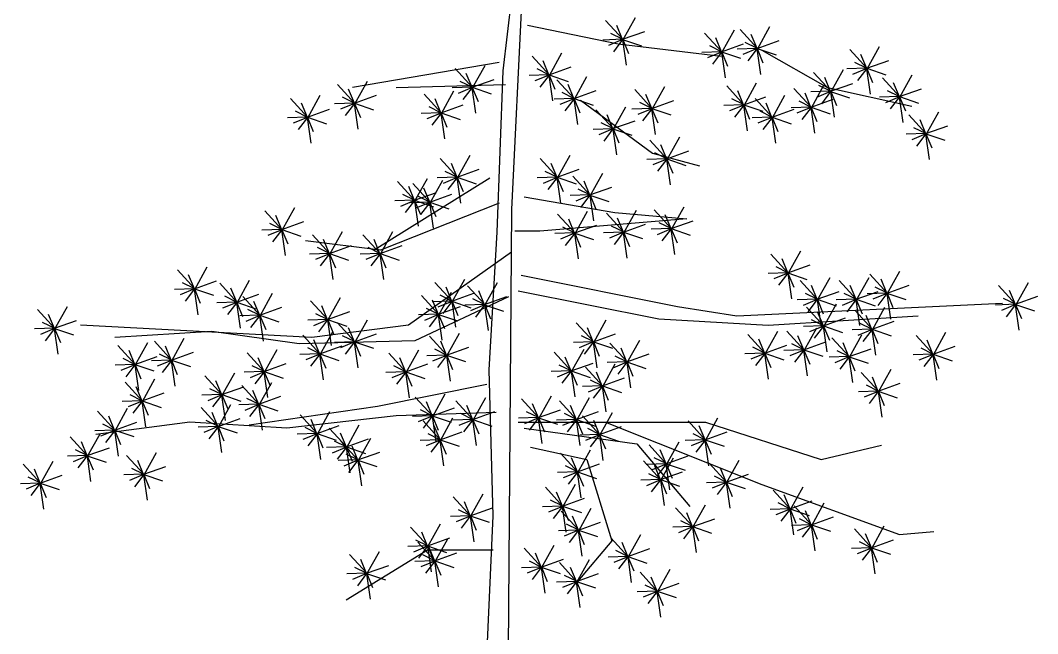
# Model space of a CAD drawing. Header units: millimetres. Extents: x 21129 to 2803301, y -510327 to 166837.
# Drawn here: x 321853 to 324294, y -127678 to -126207 of the extents above; entities that cross this region are included whole.
import ezdxf

# ---------------------------------------------------------------- set-up
doc = ezdxf.new("R2010")
doc.units = ezdxf.units.MM
doc.layers.add('....13_TNT_F_TREE', color=76, linetype='Continuous', transparency=0.5)

# ---------------------------------------------------------------- blocks, each defined once
blk = doc.blocks.new('md-cay13')
for p, q in [((50.1, 923.5), (72.6, 1384.8)), ((53.5, 1208.4), (39.4, 1089.8)), ((183.5, 1127.3), (162.5, 1150.2)), ((183.4, 1126.8), (198.4, 1153.9)), ((68.8, 1144.8), (177.6, 1122.3)), ((182.9, 1127.4), (175.9, 1144.3)), ((183, 1127.7), (209.5, 1137.2)), ((302.3, 1112.4), (281.3, 1135.2)), ((302.2, 1111.9), (317.2, 1139)), ((344.8, 1116.5), (323.9, 1139.4)), ((344.8, 1116), (359.8, 1143.1)), ((182.8, 1127.7), (159.1, 1126.8)), ((182.9, 1127.3), (166.1, 1120.3)), ((182.8, 1127.7), (168.7, 1134.7)), ((183, 1127.3), (171.9, 1112.8)), ((182.7, 1127.2), (187.1, 1096.5)), ((183, 1127.6), (205.8, 1119.8)), ((183.1, 1127.3), (190.1, 1110.5)), ((301.7, 1112.5), (294.7, 1129.4)), ((344.2, 1116.9), (330.1, 1123.9)), ((344.3, 1116.6), (337.3, 1133.5)), ((344.4, 1116.8), (370.8, 1126.3)), ((95.2, 1084.2), (110.3, 1111.4)), ((177.6, 1122.3), (301.3, 1107.3)), ((301.6, 1112.7), (277.9, 1111.9)), ((301.7, 1112.4), (284.9, 1105.4)), ((301.6, 1112.8), (287.5, 1119.8)), ((301.8, 1112.3), (290.7, 1097.9)), ((301.5, 1112.2), (305.9, 1081.5)), ((301.8, 1112.7), (328.2, 1122.2)), ((301.8, 1112.7), (324.6, 1104.9)), ((301.9, 1112.4), (308.9, 1095.5)), ((344.2, 1116.8), (320.5, 1116)), ((344.3, 1116.5), (327.4, 1109.5)), ((344.4, 1116.5), (333.2, 1102)), ((344.1, 1116.3), (348.5, 1085.6)), ((344.4, 1116.8), (367.2, 1109)), ((344.5, 1116.5), (351.4, 1099.6)), ((350.1, 1114.8), (428.8, 1069.8)), ((476.3, 1092.6), (455.4, 1115.4)), ((476.3, 1092.1), (491.3, 1119.2)), ((35.1, 1099.8), (-141.2, 1069.8)), ((95.3, 1084.7), (74.4, 1107.6)), ((94.7, 1084.9), (87.8, 1101.7)), ((475.7, 1093), (461.6, 1100)), ((475.8, 1092.7), (468.8, 1109.6)), ((475.9, 1092.9), (502.3, 1102.4)), ((3, 1069.8), (-17.9, 1092.7)), ((2.5, 1069.9), (-4.5, 1086.8)), ((3, 1069.3), (18, 1096.4)), ((39.4, 1089.8), (32.3, 896.2)), ((94.7, 1085.1), (80.5, 1092.1)), ((94.8, 1085.1), (121.3, 1094.6)), ((433, 1064.9), (412.1, 1087.8)), ((432.9, 1064.4), (448, 1091.6)), ((475.7, 1092.9), (452, 1092.1)), ((475.8, 1092.6), (458.9, 1085.6)), ((475.9, 1092.5), (464.7, 1078.1)), ((475.6, 1092.4), (480, 1061.7)), ((475.9, 1092.9), (498.6, 1085.1)), ((476, 1092.6), (482.9, 1075.7)), ((-138.2, 1050.2), (-123.2, 1077.4)), ((2.4, 1070.2), (-11.7, 1077.2)), ((2.6, 1070.1), (29, 1079.6)), ((94.6, 1085.1), (70.9, 1084.3)), ((94.8, 1084.7), (77.9, 1077.7)), ((94.8, 1084.7), (83.7, 1070.2)), ((94.5, 1084.6), (98.9, 1053.9)), ((94.8, 1085), (117.6, 1077.2)), ((94.9, 1084.8), (101.9, 1067.9)), ((125.2, 1056.3), (104.3, 1079.2)), ((125.1, 1055.8), (140.2, 1083)), ((328.7, 1048.4), (343.7, 1075.5)), ((432.4, 1065.1), (425.5, 1081.9)), ((432.5, 1065.3), (459, 1074.8)), ((515.6, 1058.6), (494.6, 1081.5)), ((515, 1058.7), (508, 1075.6)), ((515.5, 1058.1), (530.5, 1085.2)), ((-138.2, 1050.7), (-159.1, 1073.6)), ((-138.7, 1050.9), (-145.7, 1067.7)), ((-88.7, 1069.8), (42.6, 1073.5)), ((-34.3, 1039.1), (-55.2, 1062)), ((-34.4, 1038.7), (-19.4, 1065.8)), ((2.4, 1070.1), (-21.3, 1069.3)), ((2.5, 1069.8), (-14.4, 1062.8)), ((2.6, 1069.8), (-8.6, 1055.3)), ((2.3, 1069.6), (6.7, 1038.9)), ((2.6, 1070.1), (25.3, 1062.3)), ((2.7, 1069.8), (9.6, 1052.9)), ((124.6, 1056.7), (110.4, 1063.7)), ((124.6, 1056.5), (117.6, 1073.3)), ((124.7, 1056.7), (151.2, 1066.2)), ((218.6, 1044.4), (197.7, 1067.3)), ((218.5, 1043.9), (233.5, 1071)), ((328.8, 1048.8), (307.9, 1071.7)), ((328.2, 1049), (321.2, 1065.9)), ((409.5, 1045.9), (388.5, 1068.7)), ((408.9, 1046), (401.9, 1062.9)), ((432.3, 1065.3), (408.6, 1064.5)), ((409.4, 1045.4), (424.4, 1072.5)), ((432.5, 1064.9), (415.6, 1057.9)), ((432.4, 1065.3), (418.2, 1072.3)), ((432.5, 1064.9), (421.4, 1050.4)), ((428.8, 1069.8), (530.1, 1047.3)), ((432.2, 1064.8), (436.6, 1034.1)), ((432.5, 1065.2), (455.3, 1057.4)), ((432.6, 1065), (439.6, 1048.1)), ((514.9, 1059), (500.8, 1066)), ((515.1, 1058.9), (541.5, 1068.4)), ((-194.6, 1033.9), (-215.5, 1056.8)), ((-195.1, 1034), (-202.1, 1050.9)), ((-194.6, 1033.4), (-179.6, 1060.6)), ((-138.8, 1051.1), (-162.5, 1050.3)), ((-138.7, 1050.7), (-155.6, 1043.7)), ((-138.8, 1051.1), (-152.9, 1058.1)), ((-138.6, 1050.7), (-149.8, 1036.2)), ((-138.9, 1050.6), (-134.5, 1019.9)), ((-138.6, 1051.1), (-112.2, 1060.6)), ((-138.6, 1051), (-115.9, 1043.2)), ((-138.6, 1050.8), (-131.6, 1033.9)), ((-34.9, 1039.3), (-41.9, 1056.2)), ((124.5, 1056.7), (100.8, 1055.9)), ((124.7, 1056.3), (107.8, 1049.3)), ((124.7, 1056.3), (113.6, 1041.8)), ((124.4, 1056.2), (128.8, 1025.5)), ((124.7, 1056.6), (147.5, 1048.8)), ((124.8, 1056.4), (131.8, 1039.5)), ((132.6, 1054.8), (218.8, 991)), ((217.9, 1044.8), (203.8, 1051.8)), ((218, 1044.5), (211, 1061.4)), ((218.1, 1044.7), (244.6, 1054.2)), ((328.1, 1049.3), (314, 1056.3)), ((328.3, 1049.2), (354.8, 1058.7)), ((362.8, 1033.9), (341.9, 1056.8)), ((362.2, 1034), (355.2, 1050.9)), ((362.7, 1033.4), (377.7, 1060.6)), ((408.8, 1046.3), (394.7, 1053.3)), ((409, 1046.2), (435.5, 1055.7)), ((514.9, 1058.9), (491.2, 1058.1)), ((515, 1058.6), (498.2, 1051.6)), ((515.1, 1058.6), (504, 1044.1)), ((514.8, 1058.4), (519.2, 1027.7)), ((515.1, 1058.9), (537.9, 1051.1)), ((515.2, 1058.6), (522.2, 1041.7)), ((-195.2, 1034.3), (-209.3, 1041.3)), ((-195, 1034.3), (-168.6, 1043.8)), ((-35, 1039.5), (-58.7, 1038.7)), ((-34.8, 1039.1), (-51.7, 1032.2)), ((-35, 1039.6), (-49.1, 1046.6)), ((-34.8, 1039.1), (-45.9, 1024.6)), ((-35.1, 1039), (-30.7, 1008.3)), ((-34.8, 1039.5), (-8.3, 1049)), ((-34.8, 1039.4), (-12, 1031.6)), ((-34.7, 1039.2), (-27.7, 1022.3)), ((171.9, 1020.1), (151, 1043)), ((171.8, 1019.6), (186.9, 1046.7)), ((217.9, 1044.7), (194.2, 1043.9)), ((218.1, 1044.4), (201.2, 1037.4)), ((218.1, 1044.4), (207, 1029.9)), ((217.8, 1044.2), (222.2, 1013.5)), ((218.1, 1044.7), (240.9, 1036.9)), ((218.2, 1044.4), (225.2, 1027.5)), ((328.1, 1049.2), (304.4, 1048.4)), ((328.3, 1048.8), (311.4, 1041.9)), ((328.3, 1048.8), (317.2, 1034.4)), ((328, 1048.7), (332.4, 1018)), ((328.3, 1049.2), (351.1, 1041.3)), ((328.4, 1048.9), (335.4, 1032)), ((362.1, 1034.3), (348, 1041.3)), ((362.3, 1034.3), (388.8, 1043.8)), ((408.8, 1046.2), (385.1, 1045.4)), ((408.9, 1045.9), (392.1, 1038.9)), ((409, 1045.8), (397.9, 1031.4)), ((408.7, 1045.7), (413.1, 1015)), ((409, 1046.2), (431.8, 1038.4)), ((409.1, 1045.9), (416.1, 1029)), ((547.2, 1013.6), (562.3, 1040.8)), ((-195.2, 1034.3), (-218.9, 1033.5)), ((-195.1, 1033.9), (-212, 1026.9)), ((-195, 1033.9), (-206.2, 1019.4)), ((-195.3, 1033.8), (-190.9, 1003.1)), ((-195, 1034.2), (-172.3, 1026.4)), ((-195, 1034), (-188, 1017.1)), ((171.3, 1020.5), (157.1, 1027.5)), ((171.3, 1020.2), (164.3, 1037.1)), ((171.4, 1020.5), (197.9, 1030)), ((362.1, 1034.3), (338.4, 1033.5)), ((362.2, 1033.9), (345.4, 1026.9)), ((362.3, 1033.9), (351.2, 1019.4)), ((362, 1033.8), (366.4, 1003.1)), ((362.3, 1034.2), (385.1, 1026.4)), ((362.4, 1034), (369.4, 1017.1)), ((547.3, 1014.1), (526.4, 1037)), ((546.7, 1014.2), (539.8, 1031.1)), ((171.2, 1020.4), (147.5, 1019.6)), ((171.4, 1020.1), (154.5, 1013.1)), ((171.4, 1020.1), (160.3, 1005.6)), ((171.1, 1019.9), (175.5, 989.2)), ((171.4, 1020.4), (194.2, 1012.6)), ((171.5, 1020.1), (178.5, 1003.3)), ((546.6, 1014.5), (523, 1013.7)), ((546.8, 1014.1), (529.9, 1007.1)), ((546.7, 1014.5), (532.5, 1021.5)), ((546.8, 1014.1), (535.7, 999.6)), ((546.5, 1014), (550.9, 983.3)), ((546.8, 1014.5), (573.3, 1024)), ((546.8, 1014.4), (569.6, 1006.6)), ((546.9, 1014.2), (553.9, 997.3)), ((236.5, 983.8), (215.6, 1006.7)), ((235.9, 984), (229, 1000.9)), ((236.4, 983.4), (251.5, 1010.5)), ((218.8, 991), (275.1, 976)), ((235.9, 984.3), (221.7, 991.3)), ((236, 984.2), (262.5, 993.7)), ((-14.9, 961.8), (-35.8, 984.7)), ((-15.5, 962), (-22.4, 978.8)), ((-15, 961.3), (0.1, 988.5)), ((105, 961.8), (84.1, 984.7)), ((104.4, 962), (97.5, 978.8)), ((104.9, 961.3), (120, 988.5)), ((235.8, 984.2), (212.2, 983.4)), ((236, 983.9), (219.1, 976.9)), ((236, 983.8), (224.9, 969.4)), ((235.7, 983.7), (240.1, 953)), ((236, 984.2), (258.8, 976.3)), ((236.1, 983.9), (243.1, 967)), ((-15.5, 962.2), (-29.7, 969.2)), ((-15.4, 962.2), (11.1, 971.7)), ((104.4, 962.2), (90.3, 969.2)), ((104.6, 962.2), (131, 971.7)), ((144.2, 940), (159.2, 967.2)), ((23.8, 961), (-114.9, 874.8)), ((-66.1, 934.2), (-87, 957.1)), ((-47.8, 931.9), (-68.7, 954.8)), ((-66.1, 933.7), (-51.1, 960.8)), ((-47.8, 931.5), (-32.8, 958.6)), ((-15.6, 962.2), (-39.3, 961.4)), ((-15.4, 961.8), (-32.3, 954.8)), ((-15.4, 961.8), (-26.5, 947.3)), ((-15.7, 961.7), (-11.3, 931)), ((-15.4, 962.1), (7.4, 954.3)), ((-15.3, 961.9), (-8.3, 945)), ((104.4, 962.2), (80.7, 961.4)), ((104.5, 961.8), (87.6, 954.8)), ((104.5, 961.8), (93.4, 947.3)), ((104.3, 961.7), (108.6, 931)), ((104.5, 962.1), (127.3, 954.3)), ((104.6, 961.9), (111.6, 945)), ((144.2, 940.5), (123.3, 963.4)), ((143.7, 940.7), (136.7, 957.5)), ((-66.7, 934.6), (-80.8, 941.6)), ((-66.6, 934.3), (-73.6, 951.2)), ((-66.5, 934.5), (-40.1, 944)), ((-48.3, 932.1), (-55.3, 948.9)), ((-48.2, 932.3), (-21.8, 941.8)), ((143.6, 940.9), (119.9, 940.1)), ((143.7, 940.5), (126.8, 933.5)), ((143.6, 940.9), (129.5, 947.9)), ((143.8, 940.5), (132.6, 926)), ((143.5, 940.4), (147.9, 909.7)), ((143.8, 940.9), (170.2, 950.4)), ((143.8, 940.8), (166.6, 933)), ((143.9, 940.6), (150.8, 923.7)), ((35.1, 931), (-107.4, 874.8)), ((-66.7, 934.5), (-90.4, 933.7)), ((-66.6, 934.2), (-83.5, 927.2)), ((-66.5, 934.2), (-77.7, 919.7)), ((-48.4, 932.3), (-72.1, 931.5)), ((-66.8, 934), (-62.4, 903.3)), ((-66.5, 934.5), (-43.8, 926.7)), ((-66.5, 934.2), (-59.5, 917.3)), ((-48.3, 931.9), (-65.2, 924.9)), ((-48.4, 932.4), (-62.5, 939.3)), ((-48.2, 931.9), (-59.4, 917.4)), ((-48.5, 931.8), (-44.1, 901.1)), ((-48.2, 932.2), (-25.5, 924.4)), ((-48.2, 932), (-41.2, 915.1)), ((65.1, 938.5), (173.8, 919.8)), ((-225.2, 899), (-246.1, 921.9)), ((-225.8, 899.2), (-232.8, 916.1)), ((-225.3, 898.6), (-210.2, 925.7)), ((46.3, 394.8), (50.1, 923.5)), ((125.9, 894.9), (105, 917.8)), ((125.9, 894.5), (140.9, 921.6)), ((184.6, 896.1), (163.7, 919)), ((173.8, 919.8), (260.1, 912.3)), ((184.5, 895.6), (199.6, 922.7)), ((241.7, 900.2), (220.8, 923.1)), ((241.2, 900.3), (234.2, 917.2)), ((241.7, 899.7), (256.7, 926.8)), ((-225.8, 899.5), (-240, 906.5)), ((-225.7, 899.4), (-199.2, 908.9)), ((260.1, 912.3), (83.8, 897.3)), ((125.4, 895.1), (118.4, 912)), ((125.5, 895.3), (151.9, 904.8)), ((184, 896.5), (169.8, 903.5)), ((184, 896.2), (177, 913.1)), ((184.1, 896.4), (210.6, 905.9)), ((241.1, 900.6), (227, 907.6)), ((241.3, 900.5), (267.7, 910)), ((-225.9, 899.4), (-249.6, 898.6)), ((-225.7, 899.1), (-242.6, 892.1)), ((-225.7, 899), (-236.8, 884.6)), ((-226, 898.9), (-221.6, 868.2)), ((-225.7, 899.4), (-202.9, 891.6)), ((-225.6, 899.1), (-218.6, 882.2)), ((-168.1, 870.3), (-189, 893.2)), ((-168.1, 869.8), (-153.1, 896.9)), ((-107.5, 870.3), (-128.5, 893.2)), ((-107.6, 869.8), (-92.6, 896.9)), ((32.3, 896.2), (22.6, 731.2)), ((83.8, 897.3), (53.8, 897.3)), ((125.3, 895.3), (101.6, 894.5)), ((125.4, 894.9), (108.5, 888)), ((125.3, 895.4), (111.2, 902.4)), ((125.5, 894.9), (114.3, 880.4)), ((125.2, 894.8), (129.6, 864.1)), ((125.5, 895.2), (148.2, 887.4)), ((125.6, 895), (132.5, 878.1)), ((183.9, 896.4), (160.2, 895.6)), ((184.1, 896.1), (167.2, 889.1)), ((184.1, 896.1), (173, 881.6)), ((183.8, 895.9), (188.2, 865.2)), ((184.1, 896.4), (206.9, 888.6)), ((184.2, 896.1), (191.2, 879.2)), ((241.1, 900.5), (217.4, 899.7)), ((241.2, 900.2), (224.3, 893.2)), ((241.3, 900.2), (230.1, 885.7)), ((241, 900), (245.4, 869.3)), ((241.3, 900.5), (264, 892.7)), ((241.4, 900.2), (248.3, 883.3)), ((-107.4, 874.8), (-197.4, 886)), ((-168.6, 870.4), (-175.6, 887.3)), ((-168.5, 870.7), (-142.1, 880.2)), ((-108.1, 870.4), (-115.1, 887.3)), ((-108, 870.7), (-81.5, 880.2)), ((-168.7, 870.7), (-192.4, 869.8)), ((-168.6, 870.3), (-185.5, 863.3)), ((-168.7, 870.7), (-182.8, 877.7)), ((-168.5, 870.3), (-179.7, 855.8)), ((-168.8, 870.1), (-164.4, 839.4)), ((-168.5, 870.6), (-145.7, 862.8)), ((-168.4, 870.3), (-161.5, 853.5)), ((-108.2, 870.7), (-131.9, 869.8)), ((-108.1, 870.3), (-124.9, 863.3)), ((-108.2, 870.7), (-122.3, 877.7)), ((-108, 870.3), (-119.1, 855.8)), ((-108.3, 870.1), (-103.9, 839.4)), ((-108, 870.6), (-85.2, 862.8)), ((-107.9, 870.3), (-100.9, 853.5)), ((49.7, 872.2), (-73.7, 784.8)), ((381.8, 847.1), (360.9, 870)), ((381.8, 846.7), (396.8, 873.8)), ((-330.2, 827.6), (-315.2, 854.7)), ((381.2, 847.6), (367.1, 854.5)), ((381.3, 847.3), (374.3, 864.1)), ((381.4, 847.5), (407.8, 857)), ((-330.2, 828.1), (-351.1, 851)), ((-330.7, 828.2), (-337.7, 845.1)), ((61.3, 844.8), (248.8, 807.3)), ((381.2, 847.5), (357.5, 846.7)), ((381.3, 847.1), (364.4, 840.1)), ((381.4, 847.1), (370.2, 832.6)), ((381.1, 847), (385.5, 816.3)), ((381.4, 847.4), (404.1, 839.6)), ((381.4, 847.2), (388.4, 830.3)), ((500.6, 822.8), (479.7, 845.7)), ((500.5, 822.4), (515.6, 849.5)), ((-330.8, 828.5), (-344.9, 835.5)), ((-330.6, 828.4), (-304.2, 837.9)), ((-279.4, 812), (-300.3, 834.9)), ((-279.4, 811.5), (-264.4, 838.7)), ((-21.2, 813.1), (-42.2, 836)), ((-21.8, 813.3), (-28.8, 830.2)), ((-21.3, 812.7), (-6.3, 839.8)), ((18, 809), (-2.9, 831.9)), ((17.9, 808.6), (32.9, 835.7)), ((416.9, 815.4), (396, 838.3)), ((416.4, 815.5), (409.4, 832.4)), ((416.9, 814.9), (431.9, 842)), ((463.6, 815.4), (442.7, 838.3)), ((463.1, 815.5), (456.1, 832.4)), ((463.6, 814.9), (478.6, 842)), ((500, 823.3), (485.8, 830.3)), ((500, 823), (493.1, 839.9)), ((500.2, 823.2), (526.6, 832.7)), ((654.9, 809.4), (634, 832.3)), ((654.8, 808.9), (669.9, 836)), ((-330.8, 828.4), (-354.5, 827.6)), ((-330.7, 828.1), (-347.6, 821.1)), ((-330.6, 828.1), (-341.8, 813.6)), ((-330.9, 827.9), (-326.5, 797.2)), ((-330.6, 828.4), (-307.9, 820.6)), ((-330.6, 828.1), (-323.6, 811.2)), ((-280, 812.4), (-294.1, 819.4)), ((-279.9, 812.2), (-286.9, 829)), ((-279.8, 812.4), (-253.4, 821.9)), ((-251.7, 796.3), (-272.7, 819.2)), ((-251.8, 795.8), (-236.8, 823)), ((-170.4, 790.6), (-155.3, 817.7)), ((46.3, 818.5), (-66.2, 766)), ((-37.3, 797.4), (-58.2, 820.3)), ((-37.4, 797), (-22.3, 824.1)), ((-21.9, 813.6), (-36, 820.6)), ((-21.7, 813.5), (4.7, 823)), ((17.4, 809.2), (10.4, 826)), ((17.5, 809.4), (44, 818.9)), ((57.6, 826), (226.3, 792.3)), ((416.3, 815.8), (402.2, 822.8)), ((416.5, 815.7), (442.9, 825.2)), ((463, 815.8), (448.9, 822.8)), ((463.2, 815.7), (489.6, 825.2)), ((499.9, 823.2), (476.3, 822.4)), ((500.1, 822.8), (483.2, 815.9)), ((500.1, 822.8), (489, 808.3)), ((499.9, 822.7), (504.2, 792)), ((500.1, 823.1), (522.9, 815.3)), ((500.2, 822.9), (507.2, 806)), ((654.3, 809.5), (647.3, 826.4)), ((654.4, 809.8), (680.9, 819.3)), ((-498, 780.2), (-482.9, 807.3)), ((-280, 812.4), (-303.7, 811.6)), ((-279.9, 812), (-296.8, 805)), ((-279.8, 812), (-291, 797.5)), ((-280.1, 811.9), (-275.7, 781.2)), ((-279.8, 812.3), (-257.1, 804.5)), ((-279.8, 812.1), (-272.8, 795.2)), ((-252.3, 796.5), (-259.3, 813.3)), ((-252.2, 796.7), (-225.7, 806.2)), ((-170.3, 791.1), (-191.2, 814)), ((-170.9, 791.2), (-177.8, 808.1)), ((-21.9, 813.5), (-45.6, 812.7)), ((-37.9, 797.6), (-44.9, 814.5)), ((-21.8, 813.1), (-38.6, 806.2)), ((-37.8, 797.8), (-11.3, 807.3)), ((-21.7, 813.1), (-32.8, 798.6)), ((-22, 813), (-17.6, 782.3)), ((-21.7, 813.4), (1.1, 805.6)), ((-21.6, 813.2), (-14.6, 796.3)), ((17.3, 809.4), (-6.4, 808.6)), ((17.5, 809), (0.6, 802)), ((17.3, 809.4), (3.2, 816.4)), ((17.5, 809), (6.4, 794.5)), ((17.2, 808.9), (21.6, 778.2)), ((17.5, 809.3), (40.3, 801.5)), ((17.6, 809.1), (24.6, 792.2)), ((248.8, 807.3), (320.1, 796)), ((320.1, 796), (638.8, 811)), ((416.3, 815.7), (392.6, 814.9)), ((416.4, 815.4), (399.5, 808.4)), ((424.4, 783.6), (403.5, 806.5)), ((416.5, 815.4), (405.3, 800.9)), ((416.2, 815.2), (420.6, 784.5)), ((416.5, 815.7), (439.2, 807.9)), ((416.6, 815.4), (423.5, 798.5)), ((424.3, 783.1), (439.4, 810.3)), ((463, 815.7), (439.3, 814.9)), ((463.1, 815.4), (446.2, 808.4)), ((463.2, 815.4), (452, 800.9)), ((462.9, 815.2), (467.3, 784.5)), ((463.2, 815.7), (485.9, 807.9)), ((463.2, 815.4), (470.2, 798.5)), ((482.6, 779), (497.7, 806.2)), ((654.2, 809.8), (630.5, 808.9)), ((654.4, 809.4), (637.5, 802.4)), ((654.3, 809.8), (640.1, 816.8)), ((654.4, 809.4), (643.3, 794.9)), ((654.1, 809.3), (658.5, 778.6)), ((654.4, 809.7), (677.2, 801.9)), ((654.5, 809.4), (661.5, 792.6)), ((-497.9, 780.6), (-518.8, 803.5)), ((-498.5, 780.8), (-505.5, 797.7)), ((-252.4, 796.7), (-276.1, 795.9)), ((-252.3, 796.3), (-269.1, 789.3)), ((-252.4, 796.7), (-266.5, 803.7)), ((-252.2, 796.3), (-263.3, 781.8)), ((-252.5, 796.2), (-248.1, 765.5)), ((-252.2, 796.6), (-229.4, 788.8)), ((-252.1, 796.4), (-245.1, 779.5)), ((-170.9, 791.5), (-185.1, 798.5)), ((-170.8, 791.5), (-144.3, 801)), ((-38, 797.8), (-61.7, 797)), ((-37.8, 797.4), (-54.7, 790.5)), ((-37.9, 797.9), (-52.1, 804.9)), ((-37.8, 797.4), (-48.9, 782.9)), ((-38.1, 797.3), (-33.7, 766.6)), ((-37.8, 797.7), (-15, 789.9)), ((-37.7, 797.5), (-30.7, 780.6)), ((357.6, 784.8), (537.6, 796)), ((423.8, 783.8), (416.9, 800.6)), ((423.9, 784), (450.4, 793.5)), ((482.7, 779.5), (461.8, 802.4)), ((482.1, 779.7), (475.1, 796.5)), ((-498.5, 781.1), (-512.7, 788.1)), ((-498.4, 781), (-471.9, 790.5)), ((-189.9, 769.8), (-467.4, 784.8)), ((-171, 791.5), (-194.7, 790.6)), ((-73.7, 784.8), (-189.9, 769.8)), ((-170.8, 791.1), (-187.7, 784.1)), ((-170.8, 791.1), (-181.9, 776.6)), ((-171.1, 791), (-166.7, 760.3)), ((-170.8, 791.4), (-148, 783.6)), ((-170.7, 791.1), (-163.7, 774.3)), ((-138.2, 764.6), (-159.1, 787.5)), ((-138.7, 764.7), (-145.7, 781.6)), ((-138.2, 764.1), (-123.2, 791.2)), ((148.4, 764.6), (127.4, 787.5)), ((147.8, 764.7), (140.8, 781.6)), ((148.3, 764.1), (163.3, 791.2)), ((226.3, 792.3), (357.6, 784.8)), ((423.7, 784), (400.1, 783.2)), ((400.8, 754.4), (415.8, 781.5)), ((423.9, 783.6), (407, 776.6)), ((423.8, 784), (409.6, 791)), ((423.9, 783.6), (412.8, 769.1)), ((423.6, 783.5), (428, 752.8)), ((423.9, 783.9), (446.7, 776.1)), ((424, 783.7), (431, 766.8)), ((482.1, 779.9), (467.9, 786.9)), ((482.2, 779.9), (508.7, 789.4)), ((-498.6, 781), (-522.3, 780.2)), ((-498.4, 780.6), (-515.3, 773.7)), ((-498.4, 780.6), (-509.5, 766.1)), ((-498.7, 780.5), (-494.3, 749.8)), ((-498.4, 780.9), (-475.6, 773.1)), ((-498.3, 780.7), (-491.3, 763.8)), ((-309.9, 777.3), (-426.2, 769.8)), ((-357.9, 742.1), (-342.9, 769.2)), ((-204.9, 762.3), (-309.9, 777.3)), ((-179.6, 750), (-200.6, 772.9)), ((-179.7, 749.5), (-164.7, 776.7)), ((-138.8, 765), (-152.9, 772)), ((-138.6, 764.9), (-112.2, 774.4)), ((-27.6, 748.5), (-48.5, 771.4)), ((-27.7, 748), (-12.6, 775.2)), ((147.7, 765), (133.6, 772)), ((147.9, 764.9), (174.3, 774.4)), ((354.2, 750.7), (333.3, 773.6)), ((354.1, 750.3), (369.1, 777.4)), ((400.9, 754.9), (380, 777.7)), ((400.3, 755), (393.3, 771.9)), ((455, 746.6), (434.1, 769.5)), ((455, 746.2), (470, 773.3)), ((482, 779.9), (458.3, 779.1)), ((482.2, 779.5), (465.3, 772.5)), ((482.2, 779.5), (471.1, 765)), ((481.9, 779.4), (486.3, 748.7)), ((482.2, 779.8), (505, 772)), ((482.3, 779.6), (489.3, 762.7)), ((555.9, 749.6), (535, 772.5)), ((555.8, 749.2), (570.9, 776.3)), ((-401.5, 737.3), (-422.4, 760.2)), ((-401.6, 736.8), (-386.6, 763.9)), ((-357.8, 742.5), (-378.7, 765.4)), ((-358.4, 742.7), (-365.4, 759.5)), ((-66.2, 766), (-204.9, 762.3)), ((-180.3, 750.4), (-194.4, 757.4)), ((-180.2, 750.1), (-187.2, 767)), ((-180.1, 750.4), (-153.6, 759.9)), ((-138.8, 764.9), (-162.5, 764.1)), ((-138.7, 764.6), (-155.6, 757.6)), ((-138.6, 764.6), (-149.8, 750.1)), ((-138.9, 764.4), (-134.5, 733.7)), ((-138.6, 764.9), (-115.9, 757.1)), ((-138.6, 764.6), (-131.6, 747.7)), ((-28.2, 748.6), (-35.1, 765.5)), ((-28.1, 748.9), (-1.6, 758.4)), ((147.7, 764.9), (124, 764.1)), ((147.8, 764.6), (130.9, 757.6)), ((147.9, 764.6), (136.8, 750.1)), ((147.6, 764.4), (152, 733.7)), ((147.9, 764.9), (170.7, 757.1)), ((148, 764.6), (154.9, 747.7)), ((188.7, 740.3), (167.8, 763.2)), ((188.1, 740.4), (181.1, 757.3)), ((188.6, 739.8), (203.7, 766.9)), ((353.5, 751.2), (339.4, 758.2)), ((353.6, 750.9), (346.6, 767.8)), ((353.7, 751.1), (380.2, 760.6)), ((400.2, 755.3), (386.1, 762.3)), ((400.4, 755.2), (426.9, 764.7)), ((454.5, 746.8), (447.5, 763.7)), ((555.3, 750.1), (541.1, 757)), ((555.3, 749.8), (548.4, 766.6)), ((555.4, 750), (581.9, 759.5)), ((-402.2, 737.7), (-416.3, 744.7)), ((-402.1, 737.4), (-409.1, 754.3)), ((-402, 737.7), (-375.5, 747.2)), ((-358.5, 743), (-372.6, 750)), ((-358.3, 742.9), (-331.8, 752.4)), ((-246.5, 728.7), (-267.4, 751.6)), ((-247.1, 728.8), (-254, 745.7)), ((-246.6, 728.2), (-231.5, 755.4)), ((-180.3, 750.4), (-204, 749.5)), ((-180.2, 750), (-197, 743)), ((-180.1, 750), (-191.2, 735.5)), ((-180.4, 749.9), (-176, 719.2)), ((-180.1, 750.3), (-157.3, 742.5)), ((-180, 750), (-173, 733.2)), ((-76.5, 728.3), (-97.5, 751.2)), ((-77.1, 728.5), (-84.1, 745.4)), ((-76.6, 727.9), (-61.6, 755)), ((-28.3, 748.9), (-52, 748.1)), ((-28.1, 748.5), (-45, 741.5)), ((-28.2, 748.9), (-42.4, 755.9)), ((-28.1, 748.5), (-39.2, 734)), ((-28.4, 748.4), (-24, 717.7)), ((-28.1, 748.8), (-5.3, 741)), ((-28, 748.5), (-21, 731.7)), ((121.8, 729.4), (100.9, 752.3)), ((121.3, 729.6), (114.3, 746.5)), ((121.8, 729), (136.8, 756.1)), ((188.1, 740.7), (173.9, 747.7)), ((188.2, 740.7), (214.7, 750.2)), ((353.5, 751.1), (329.8, 750.3)), ((353.7, 750.7), (336.8, 743.8)), ((353.7, 750.7), (342.6, 736.3)), ((353.4, 750.6), (357.8, 719.9)), ((353.7, 751), (376.5, 743.2)), ((353.8, 750.8), (360.8, 733.9)), ((400.2, 755.2), (376.5, 754.4)), ((400.4, 754.9), (383.5, 747.9)), ((400.4, 754.8), (389.3, 740.4)), ((400.1, 754.7), (404.5, 724)), ((400.4, 755.2), (423.2, 747.4)), ((400.5, 754.9), (407.5, 738)), ((454.4, 747), (430.7, 746.2)), ((454.5, 746.6), (437.6, 739.7)), ((454.4, 747.1), (440.3, 754.1)), ((454.6, 746.6), (443.4, 732.1)), ((454.3, 746.5), (458.7, 715.8)), ((454.6, 747), (481, 756.5)), ((454.6, 746.9), (477.4, 739.1)), ((454.7, 746.7), (461.6, 729.8)), ((555.2, 750), (531.5, 749.2)), ((555.4, 749.6), (538.5, 742.6)), ((555.4, 749.6), (544.3, 735.1)), ((555.1, 749.5), (559.5, 718.8)), ((555.4, 749.9), (578.2, 742.1)), ((555.5, 749.7), (562.5, 732.8)), ((-402.2, 737.7), (-425.9, 736.8)), ((-402.1, 737.3), (-418.9, 730.3)), ((-402, 737.3), (-413.1, 722.8)), ((-402.3, 737.2), (-397.9, 706.5)), ((-402, 737.6), (-379.2, 729.8)), ((-401.9, 737.3), (-394.9, 720.5)), ((-358.5, 742.9), (-382.2, 742.1)), ((-358.3, 742.5), (-375.2, 735.5)), ((-358.3, 742.5), (-369.4, 728)), ((-358.6, 742.4), (-354.2, 711.7)), ((-358.3, 742.8), (-335.5, 735)), ((-358.2, 742.6), (-351.2, 725.7)), ((-247.1, 729.1), (-261.3, 736.1)), ((-247, 729.1), (-220.5, 738.6)), ((-77.2, 728.8), (-91.3, 735.8)), ((-77, 728.7), (-50.5, 738.2)), ((121.2, 729.9), (107.1, 736.9)), ((121.4, 729.8), (147.8, 739.3)), ((159.2, 711.5), (138.3, 734.4)), ((159.1, 711.1), (174.2, 738.2)), ((188, 740.7), (164.3, 739.8)), ((188.2, 740.3), (171.3, 733.3)), ((188.2, 740.3), (177.1, 725.8)), ((187.9, 740.1), (192.3, 709.4)), ((188.2, 740.6), (211, 732.8)), ((188.3, 740.3), (195.3, 723.5)), ((-393, 693.1), (-378, 720.2)), ((-297.3, 701.1), (-318.2, 724)), ((-297.4, 700.6), (-282.3, 727.7)), ((-247.2, 729.1), (-270.9, 728.3)), ((-247, 728.7), (-263.9, 721.7)), ((-247, 728.7), (-258.1, 714.2)), ((-247.3, 728.6), (-242.9, 697.9)), ((-247, 729), (-224.2, 721.2)), ((-246.9, 728.8), (-239.9, 711.9)), ((-77.2, 728.7), (-100.9, 727.9)), ((-77.1, 728.3), (-93.9, 721.4)), ((-77, 728.3), (-88.1, 713.8)), ((-77.3, 728.2), (-72.9, 697.5)), ((-77, 728.6), (-54.2, 720.8)), ((-76.9, 728.4), (-69.9, 711.5)), ((22.6, 731.2), (27.2, 556.1)), ((121.2, 729.8), (97.5, 729)), ((121.3, 729.5), (104.4, 722.5)), ((121.4, 729.4), (110.2, 715)), ((121.1, 729.3), (125.5, 698.6)), ((121.4, 729.8), (144.1, 722)), ((121.4, 729.5), (128.4, 712.6)), ((158.6, 711.7), (151.6, 728.5)), ((158.7, 711.9), (185.2, 721.4)), ((490.2, 705.2), (469.2, 728.1)), ((489.6, 705.3), (482.6, 722.2)), ((490.1, 704.7), (505.1, 731.8)), ((-392.9, 693.6), (-413.9, 716.5)), ((-393.5, 693.7), (-400.5, 710.6)), ((-297.9, 701.5), (-312.1, 708.5)), ((-297.9, 701.2), (-304.9, 718.1)), ((-297.8, 701.4), (-271.3, 710.9)), ((-252.9, 689.5), (-273.8, 712.4)), ((-252.9, 689), (-237.9, 716.1)), ((20.1, 713.5), (-111.2, 687.3)), ((158.5, 711.9), (134.8, 711.1)), ((158.7, 711.5), (141.8, 704.5)), ((158.5, 712), (144.4, 718.9)), ((158.7, 711.5), (147.6, 697)), ((158.4, 711.4), (162.8, 680.7)), ((158.7, 711.8), (181.5, 704)), ((158.8, 711.6), (165.8, 694.7)), ((489.5, 705.6), (475.4, 712.6)), ((489.7, 705.5), (516.1, 715)), ((-393.6, 694), (-407.7, 701)), ((-393.4, 694), (-366.9, 703.5)), ((-298, 701.4), (-321.7, 700.6)), ((-297.8, 701.1), (-314.7, 694.1)), ((-297.8, 701.1), (-308.9, 686.6)), ((-298.1, 700.9), (-293.7, 670.2)), ((-297.8, 701.4), (-275, 693.6)), ((-297.7, 701.1), (-290.7, 684.2)), ((-253.5, 689.9), (-267.6, 696.9)), ((-253.4, 689.6), (-260.4, 706.5)), ((-253.3, 689.9), (-226.9, 699.4)), ((-44.8, 675.7), (-65.7, 698.5)), ((-44.8, 675.2), (-29.8, 702.3)), ((3.7, 670.7), (18.8, 697.8)), ((82.6, 673.4), (61.7, 696.3)), ((82.5, 672.9), (97.6, 700.1)), ((128.1, 670.7), (143.1, 697.8)), ((489.5, 705.5), (465.8, 704.7)), ((489.6, 705.2), (472.8, 698.2)), ((489.7, 705.2), (478.6, 690.7)), ((489.4, 705), (493.8, 674.3)), ((489.7, 705.5), (512.5, 697.7)), ((489.8, 705.2), (496.8, 688.3)), ((-425.9, 658), (-410.8, 685.1)), ((-393.6, 694), (-417.3, 693.1)), ((-393.5, 693.6), (-410.3, 686.6)), ((-393.4, 693.6), (-404.5, 679.1)), ((-393.7, 693.5), (-389.3, 662.8)), ((-393.4, 693.9), (-370.6, 686.1)), ((-393.3, 693.6), (-386.3, 676.8)), ((-301.8, 663), (-322.7, 685.8)), ((-301.9, 662.5), (-286.8, 689.6)), ((-253.5, 689.8), (-277.2, 689)), ((-253.4, 689.5), (-270.3, 682.5)), ((-111.2, 687.3), (-264.9, 664.8)), ((-253.3, 689.5), (-264.4, 675)), ((-253.6, 689.3), (-249.2, 658.6)), ((-253.3, 689.8), (-230.5, 682)), ((-253.2, 689.5), (-246.3, 672.6)), ((-45.3, 675.8), (-52.3, 692.7)), ((-45.2, 676), (-18.8, 685.5)), ((3.8, 671.2), (-17.1, 694.1)), ((3.2, 671.3), (-3.8, 688.2)), ((82, 673.6), (75.1, 690.4)), ((128.2, 671.2), (107.3, 694.1)), ((127.6, 671.3), (120.6, 688.2)), ((-425.8, 658.5), (-446.7, 681.4)), ((-426.4, 658.6), (-433.4, 675.5)), ((-302.4, 663.1), (-309.3, 680)), ((-302.2, 663.3), (-275.8, 672.8)), ((-88.7, 676), (-219.9, 661)), ((-183, 654.4), (-203.9, 677.3)), ((-183.6, 654.5), (-190.5, 671.4)), ((-183.1, 653.9), (-168, 681)), ((31.3, 679.8), (-88.7, 676)), ((-45.4, 676), (-69.1, 675.2)), ((-45.3, 675.7), (-62.2, 668.7)), ((-45.4, 676.1), (-59.5, 683.1)), ((-45.3, 675.6), (-56.4, 661.2)), ((-45.5, 675.5), (-41.2, 644.8)), ((-45.3, 676), (-22.5, 668.2)), ((-45.2, 675.7), (-38.2, 658.8)), ((-35.5, 646.4), (-20.5, 673.5)), ((3.1, 671.5), (-20.6, 670.7)), ((3.1, 671.6), (-11, 678.6)), ((3.3, 671.6), (29.8, 681)), ((3.3, 671.5), (26.1, 663.7)), ((3.4, 671.2), (10.4, 654.3)), ((81.9, 673.8), (58.2, 673)), ((82.1, 673.4), (65.2, 666.4)), ((82, 673.8), (67.8, 680.8)), ((82.1, 673.4), (71, 658.9)), ((81.8, 673.3), (86.2, 642.6)), ((82.1, 673.8), (108.6, 683.3)), ((82.1, 673.7), (104.9, 665.9)), ((82.2, 673.5), (89.2, 656.6)), ((127.5, 671.5), (103.8, 670.7)), ((127.5, 671.6), (113.4, 678.6)), ((127.7, 671.6), (154.2, 681)), ((127.7, 671.5), (150.5, 663.7)), ((127.8, 671.2), (134.8, 654.3)), ((155.8, 653.2), (134.9, 676.1)), ((155.8, 652.8), (170.8, 679.9)), ((282.4, 646.4), (297.4, 673.5)), ((-336.2, 668.5), (-448.7, 653.5)), ((-426.4, 658.9), (-440.6, 665.9)), ((-426.3, 658.8), (-399.8, 668.3)), ((-219.9, 661), (-336.2, 668.5)), ((-302.5, 663.3), (-326.1, 662.5)), ((-302.3, 663), (-319.2, 656)), ((-302.4, 663.4), (-316.6, 670.4)), ((-302.3, 662.9), (-313.4, 648.5)), ((-302.6, 662.8), (-298.2, 632.1)), ((-302.3, 663.3), (-279.5, 655.5)), ((-302.2, 663), (-295.2, 646.1)), ((-183.6, 654.8), (-197.8, 661.8)), ((-183.5, 654.7), (-157, 664.2)), ((-147.9, 638.3), (-168.8, 661.2)), ((-148, 637.8), (-132.9, 665)), ((-35.4, 646.9), (-56.4, 669.8)), ((-36, 647), (-43, 663.9)), ((3.3, 671.2), (-13.6, 664.2)), ((3.3, 671.2), (-7.8, 656.7)), ((3, 671), (7.4, 640.3)), ((57.6, 668.5), (282.6, 668.5)), ((65.1, 661), (200.1, 642.3)), ((127.7, 671.2), (110.8, 664.2)), ((127.7, 671.2), (116.6, 656.7)), ((127.4, 671), (131.8, 640.3)), ((155.2, 653.7), (141.1, 660.7)), ((155.3, 653.4), (148.3, 670.3)), ((155.4, 653.6), (181.8, 663.1)), ((162.6, 668.5), (350.1, 593.5)), ((282.5, 646.9), (261.5, 669.8)), ((281.9, 647), (274.9, 663.9)), ((282.6, 668.5), (421.3, 623.5)), ((-458.7, 627.8), (-479.6, 650.7)), ((-458.8, 627.4), (-443.7, 654.5)), ((-426.5, 658.8), (-450.2, 658)), ((-426.3, 658.5), (-443.2, 651.5)), ((-426.3, 658.5), (-437.4, 644)), ((-426.6, 658.3), (-422.2, 627.6)), ((-426.3, 658.8), (-403.5, 651)), ((-426.2, 658.5), (-419.2, 641.6)), ((-183.7, 654.7), (-207.4, 653.9)), ((-183.5, 654.4), (-200.4, 647.4)), ((-183.5, 654.4), (-194.6, 639.9)), ((-183.8, 654.2), (-179.4, 623.5)), ((-183.5, 654.7), (-160.7, 646.9)), ((-183.4, 654.4), (-176.4, 637.5)), ((-148.4, 638.4), (-155.4, 655.3)), ((-148.3, 638.7), (-121.9, 648.2)), ((-134.1, 622.1), (-119.1, 649.3)), ((-36.1, 647.3), (-59.8, 646.4)), ((-36, 646.9), (-52.8, 639.9)), ((-36.1, 647.3), (-50.2, 654.3)), ((-35.9, 646.9), (-47, 632.4)), ((-35.9, 647.3), (-9.4, 656.8)), ((-35.9, 647.2), (-13.1, 639.4)), ((-35.8, 646.9), (-28.8, 630.1)), ((155.2, 653.6), (131.5, 652.8)), ((155.3, 653.2), (138.4, 646.3)), ((155.3, 653.2), (144.2, 638.8)), ((155.1, 653.1), (159.4, 622.4)), ((155.3, 653.5), (178.1, 645.7)), ((155.4, 653.3), (162.4, 636.4)), ((281.8, 647.3), (258.1, 646.4)), ((281.9, 646.9), (265.1, 639.9)), ((281.8, 647.3), (267.7, 654.3)), ((282, 646.9), (270.9, 632.4)), ((282, 647.3), (308.4, 656.8)), ((282, 647.2), (304.8, 639.4)), ((282.1, 646.9), (289.1, 630.1)), ((-459.3, 628.3), (-473.4, 635.3)), ((-459.2, 628), (-466.2, 644.9)), ((-459.1, 628.2), (-432.7, 637.7)), ((-148.5, 638.7), (-172.2, 637.9)), ((-148.4, 638.3), (-165.3, 631.3)), ((-148.5, 638.7), (-162.6, 645.7)), ((-148.4, 638.3), (-159.5, 623.8)), ((-134.1, 622.6), (-155, 645.5)), ((-148.6, 638.2), (-144.3, 607.5)), ((-148.4, 638.6), (-125.6, 630.8)), ((-148.3, 638.3), (-141.3, 621.5)), ((-134.6, 622.8), (-141.6, 639.6)), ((-36.2, 646.8), (-31.8, 616.1)), ((72.6, 638.5), (140.1, 623.5)), ((129.2, 607.9), (144.3, 635.1)), ((200.1, 642.3), (263.8, 567.3)), ((235.8, 618.1), (214.8, 641)), ((235.2, 618.3), (228.2, 635.2)), ((235.7, 617.7), (250.7, 644.8)), ((281.7, 646.8), (286.1, 616.1)), ((421.3, 623.5), (493.5, 640.9)), ((-459.3, 628.2), (-483, 627.4)), ((-459.2, 627.8), (-476.1, 620.9)), ((-459.2, 627.8), (-470.3, 613.4)), ((-459.4, 627.7), (-455.1, 597)), ((-459.2, 628.1), (-436.4, 620.3)), ((-459.1, 627.9), (-452.1, 611)), ((-391.1, 605.4), (-412, 628.3)), ((-391.6, 605.6), (-398.6, 622.5)), ((-391.1, 605), (-376.1, 632.1)), ((-134.7, 623), (-158.4, 622.2)), ((-134.6, 622.6), (-151.5, 615.6)), ((-134.7, 623), (-148.8, 630)), ((-134.5, 622.6), (-145.7, 608.1)), ((-134.8, 622.5), (-130.4, 591.8)), ((-134.5, 623), (-108.1, 632.5)), ((-134.5, 622.9), (-111.8, 615.1)), ((-134.4, 622.7), (-127.5, 605.8)), ((129.3, 608.4), (108.4, 631.3)), ((128.7, 608.6), (121.8, 625.4)), ((140.1, 623.5), (170.1, 526)), ((235.1, 618.6), (221, 625.6)), ((229, 598.6), (244, 625.7)), ((235.3, 618.5), (261.8, 628)), ((307.8, 595.6), (322.8, 622.7)), ((-515.1, 595), (-536, 617.9)), ((-515.7, 595.1), (-522.6, 612)), ((-515.2, 594.5), (-500.1, 621.6)), ((-391.7, 605.9), (-405.8, 612.9)), ((-391.5, 605.8), (-365.1, 615.3)), ((128.7, 608.8), (114.5, 615.8)), ((128.8, 608.8), (155.3, 618.3)), ((229, 599.1), (208.1, 622)), ((235.1, 618.5), (211.4, 617.7)), ((235.2, 618.1), (218.4, 611.2)), ((228.5, 599.2), (221.5, 616.1)), ((235.3, 618.1), (224.2, 603.6)), ((235, 618), (239.4, 587.3)), ((235.3, 618.4), (258.1, 610.6)), ((235.4, 618.2), (242.4, 601.3)), ((307.9, 596.1), (286.9, 619)), ((307.3, 596.2), (300.3, 613.1)), ((-515.7, 595.4), (-529.9, 602.4)), ((-515.6, 595.3), (-489.1, 604.8)), ((-391.7, 605.8), (-415.4, 605)), ((-391.6, 605.4), (-408.5, 598.5)), ((-391.5, 605.4), (-402.7, 590.9)), ((-391.8, 605.3), (-387.4, 574.6)), ((-391.5, 605.7), (-368.8, 597.9)), ((-391.5, 605.5), (-384.5, 588.6)), ((128.6, 608.8), (104.9, 608)), ((128.8, 608.4), (111.9, 601.4)), ((128.8, 608.4), (117.7, 593.9)), ((128.5, 608.3), (132.9, 577.6)), ((128.8, 608.7), (151.6, 600.9)), ((128.9, 608.5), (135.9, 591.6)), ((228.4, 599.4), (204.7, 598.6)), ((228.5, 599.1), (211.6, 592.1)), ((228.4, 599.5), (214.3, 606.5)), ((228.6, 599.1), (217.4, 584.6)), ((228.3, 598.9), (232.7, 568.2)), ((228.6, 599.5), (255, 608.9)), ((228.6, 599.4), (251.3, 591.6)), ((228.7, 599.1), (235.6, 582.2)), ((307.2, 596.5), (293.1, 603.5)), ((307.4, 596.5), (333.9, 606)), ((-515.8, 595.3), (-539.4, 594.5)), ((-515.6, 595), (-532.5, 588)), ((-515.6, 595), (-526.7, 580.5)), ((-515.9, 594.8), (-511.5, 564.1)), ((-515.6, 595.3), (-492.8, 587.5)), ((-515.5, 595), (-508.5, 578.1)), ((111.4, 567.3), (90.4, 590.2)), ((111.3, 566.9), (126.3, 594)), ((307.2, 596.5), (283.5, 595.6)), ((307.3, 596.1), (290.5, 589.1)), ((307.4, 596.1), (296.3, 581.6)), ((307.1, 596), (311.5, 565.3)), ((307.4, 596.4), (330.2, 588.6)), ((307.5, 596.1), (314.5, 579.3)), ((350.1, 593.5), (515.1, 533.5)), ((384.4, 564), (363.5, 586.9)), ((384.4, 563.5), (399.4, 590.6)), ((0.8, 555.7), (-20.1, 578.6)), ((0.7, 555.3), (15.8, 582.4)), ((110.7, 567.8), (96.6, 574.8)), ((110.8, 567.5), (103.8, 584.3)), ((110.9, 567.7), (137.4, 577.2)), ((383.9, 564.1), (376.9, 581)), ((384, 564.3), (410.4, 573.8)), ((0.2, 556.2), (-14, 563.2)), ((0.2, 555.9), (-6.8, 572.8)), ((0.3, 556.1), (26.8, 565.6)), ((110.7, 567.7), (87, 566.9)), ((110.8, 567.3), (94, 560.3)), ((110.9, 567.3), (99.8, 552.8)), ((130.4, 538.6), (109.5, 561.5)), ((110.6, 567.2), (115, 536.5)), ((110.9, 567.6), (133.7, 559.8)), ((111, 567.4), (118, 550.5)), ((130.3, 538.1), (145.4, 565.2)), ((267.5, 542.7), (246.6, 565.6)), ((267.4, 542.2), (282.5, 569.3)), ((383.8, 564.3), (360.1, 563.5)), ((383.9, 564), (367, 557)), ((383.8, 564.4), (369.7, 571.4)), ((384, 564), (372.8, 549.5)), ((383.7, 563.8), (388.1, 533.1)), ((384, 564.3), (406.7, 556.5)), ((384.1, 564), (391, 547.1)), ((409.8, 544.9), (388.9, 567.8)), ((409.3, 545.1), (402.3, 561.9)), ((409.8, 544.4), (424.8, 571.6)), ((0.1, 556.1), (-23.6, 555.3)), ((0.3, 555.7), (-16.6, 548.8)), ((0.3, 555.7), (-10.8, 541.3)), ((0, 555.6), (4.4, 524.9)), ((0.3, 556), (23.1, 548.2)), ((0.4, 555.8), (7.4, 538.9)), ((27.2, 556.1), (18.1, 353.9)), ((129.9, 538.7), (122.9, 555.6)), ((266.9, 543.1), (252.7, 550.1)), ((266.9, 542.8), (260, 559.7)), ((267.1, 543), (293.5, 552.5)), ((409.2, 545.3), (395.1, 552.3)), ((409.4, 545.3), (435.8, 554.8)), ((-50.4, 519.5), (-71.3, 542.4)), ((-50.5, 519), (-35.4, 546.2)), ((129.8, 538.9), (106.1, 538.1)), ((129.9, 538.6), (113, 531.6)), ((129.8, 539), (115.7, 546)), ((129.9, 538.6), (118.8, 524.1)), ((129.7, 538.4), (134, 507.7)), ((129.9, 538.9), (152.7, 531.1)), ((130, 538.9), (156.4, 548.4)), ((130, 538.6), (137, 521.7)), ((266.8, 543), (243.2, 542.2)), ((267, 542.7), (250.1, 535.7)), ((267, 542.7), (255.9, 528.2)), ((266.8, 542.5), (271.1, 511.8)), ((267, 543), (289.8, 535.2)), ((267.1, 542.7), (274.1, 525.8)), ((409.2, 545.3), (385.5, 544.5)), ((409.3, 544.9), (392.4, 537.9)), ((409.4, 544.9), (398.2, 530.4)), ((409.1, 544.8), (413.5, 514.1)), ((409.4, 545.2), (432.2, 537.4)), ((409.5, 545), (416.4, 528.1)), ((481.9, 517.3), (461, 540.2)), ((481.9, 516.8), (496.9, 543.9)), ((515.1, 533.5), (556.3, 537.3)), ((-51, 519.9), (-65.1, 526.9)), ((-51, 519.7), (-57.9, 536.5)), ((-50.8, 519.9), (-24.4, 529.4)), ((-41.9, 501.1), (-26.8, 528.2)), ((170.1, 526), (128.8, 477.3)), ((189.8, 506.8), (168.9, 529.7)), ((189.7, 506.3), (204.8, 533.5)), ((481.4, 517.4), (474.4, 534.3)), ((481.5, 517.6), (507.9, 527.1)), ((-51.2, 514.8), (-148.7, 454.8)), ((-123.7, 486.2), (-108.6, 513.3)), ((-51, 519.9), (-74.7, 519.1)), ((-50.9, 519.5), (-67.8, 512.5)), ((-41.8, 501.6), (-62.7, 524.5)), ((-50.9, 519.5), (-62, 505)), ((27.6, 514.8), (-51.2, 514.8)), ((-51.1, 519.4), (-46.8, 488.7)), ((-50.9, 519.8), (-28.1, 512)), ((-50.8, 519.6), (-43.8, 502.7)), ((-42.4, 501.7), (-49.3, 518.6)), ((86, 494.1), (65, 517)), ((85.9, 493.6), (100.9, 520.8)), ((189.2, 507.2), (175, 514.2)), ((189.2, 507), (182.3, 523.8)), ((189.4, 507.2), (215.8, 516.7)), ((481.3, 517.6), (457.6, 516.8)), ((481.4, 517.3), (464.5, 510.3)), ((481.3, 517.7), (467.2, 524.7)), ((481.5, 517.3), (470.3, 502.8)), ((481.2, 517.1), (485.6, 486.4)), ((481.5, 517.6), (504.2, 509.8)), ((481.6, 517.3), (488.5, 500.4)), ((-123.6, 486.6), (-144.5, 509.5)), ((-124.2, 486.8), (-131.1, 503.7)), ((-42.5, 501.9), (-66.1, 501.1)), ((-42.3, 501.6), (-59.2, 494.6)), ((-42.4, 502), (-56.6, 509)), ((-42.3, 501.6), (-53.4, 487.1)), ((-42.6, 501.4), (-38.2, 470.7)), ((-42.3, 502), (-15.8, 511.4)), ((-42.3, 501.9), (-19.5, 494.1)), ((-42.2, 501.6), (-35.2, 484.7)), ((85.3, 494.5), (71.2, 501.5)), ((85.4, 494.3), (78.4, 511.1)), ((85.5, 494.5), (112, 504)), ((128.1, 476.5), (143.1, 503.6)), ((189.1, 507.2), (165.5, 506.4)), ((189.3, 506.8), (172.4, 499.8)), ((189.3, 506.8), (178.2, 492.3)), ((189.1, 506.7), (193.4, 476)), ((189.3, 507.1), (212.1, 499.3)), ((189.4, 506.9), (196.4, 490)), ((-124.2, 487.1), (-138.4, 494.1)), ((-124.1, 487), (-97.6, 496.5)), ((85.3, 494.5), (61.6, 493.7)), ((85.4, 494.1), (68.6, 487.1)), ((85.5, 494.1), (74.4, 479.6)), ((85.2, 494), (89.6, 463.3)), ((85.5, 494.4), (108.3, 486.6)), ((85.6, 494.2), (92.6, 477.3)), ((128.2, 476.9), (107.3, 499.8)), ((127.6, 477.1), (120.6, 493.9)), ((224.9, 465.3), (204, 488.2)), ((224.9, 464.9), (239.9, 492)), ((-124.3, 487), (-148, 486.2)), ((-124.1, 486.6), (-141, 479.7)), ((-124.1, 486.6), (-135.2, 472.1)), ((-124.4, 486.5), (-120, 455.8)), ((-124.1, 486.9), (-101.3, 479.1)), ((-124, 486.7), (-117, 469.8)), ((127.5, 477.3), (103.8, 476.5)), ((127.7, 476.9), (110.8, 469.9)), ((127.5, 477.4), (113.4, 484.3)), ((127.7, 476.9), (116.6, 462.4)), ((127.4, 476.8), (131.8, 446.1)), ((127.7, 477.3), (154.2, 486.8)), ((127.7, 477.2), (150.5, 469.4)), ((127.8, 477), (134.8, 460.1)), ((224.4, 465.5), (217.4, 482.4)), ((224.3, 465.7), (200.6, 464.9)), ((224.4, 465.3), (207.5, 458.4)), ((224.3, 465.8), (210.2, 472.8)), ((224.5, 465.3), (213.3, 450.9)), ((224.2, 465.2), (228.6, 434.5)), ((224.5, 465.7), (250.9, 475.2)), ((224.5, 465.6), (247.2, 457.8)), ((224.5, 465.4), (231.5, 448.5))]:
    blk.add_line(p, q)

msp = doc.modelspace()

# ---------------------------------------------------------------- block references
at = {"layer": '....13_TNT_F_TREE', "xscale": 2, "yscale": 2, "zscale": 2}
msp.add_blockref('md-cay13', (322932.4, -128507.5), dxfattribs=at)

doc.saveas('drawing.dxf')
